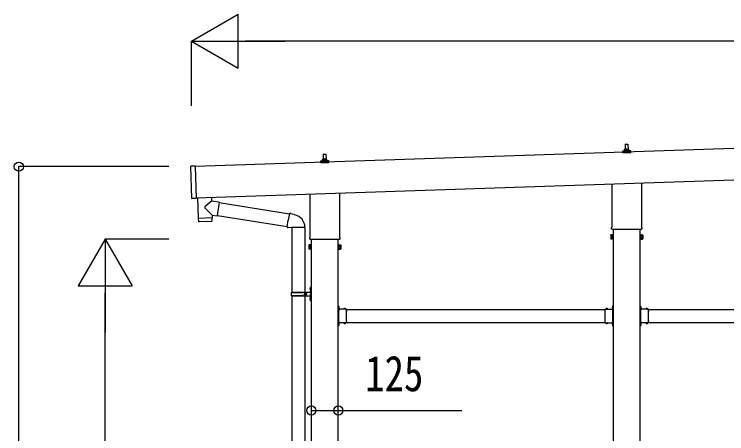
# Model space of a CAD drawing. Units: millimetres, scale not verified. Extents: x -21025 to 21025, y -14850 to 14850.
# Drawn here: x -2968 to 336, y -2618 to -673 of the extents above; entities that cross this region are included whole.
import ezdxf
from ezdxf.enums import TextEntityAlignment as Align

# ---------------------------------------------------------------- set-up
doc = ezdxf.new("R2010")
doc.units = ezdxf.units.MM
doc.header["$LTSCALE"] = 60
for name, color, linetype in [('0-5_YKK_13', 4, 'Continuous'), ('0-6_YKK_A1', 4, 'Continuous'), ('0-7_YKK_D', 6, 'Continuous')]:
    doc.layers.add(name, color=color, linetype=linetype)
doc.styles.add('ＭＳ ゴシック', font='')
doc.styles.get('ＭＳ ゴシック').set_extended_font_data('MS Gothic')

msp = doc.modelspace()

# ---------------------------------------------------------------- linework, layer by layer
at = {"layer": '0-5_YKK_13'}
for p, q in [((-133.9, -1299.07), (-133.17, -1275.55)), ((-132.18, -1274.57), (-123.63, -1274.57)), ((-122.63, -1275.55), (-121.9, -1299.07)), ((-1532.18, -1321.24), (-1523.63, -1321.24)), ((-146.15, -1314.57), (-146.15, -1306.86)), ((-109.65, -1314.57), (-146.15, -1314.57)), ((-145.77, -1306.07), (-110.03, -1306.07)), ((-145.39, -1305.89), (-138.67, -1304.26)), ((-138.28, -1304.07), (-117.52, -1304.07)), ((-137.9, -1303.29), (-137.9, -1299.07)), ((-136.9, -1299.07), (-118.9, -1299.07)), ((-117.9, -1303.29), (-117.9, -1299.07)), ((-110.42, -1305.89), (-117.14, -1304.26)), ((-109.65, -1314.57), (-109.65, -1306.86)), ((-1546.15, -1361.24), (-1546.15, -1353.53)), ((-1545.77, -1352.74), (-1510.03, -1352.74)), ((-1545.39, -1352.55), (-1538.67, -1350.92)), ((-1538.28, -1350.74), (-1517.52, -1350.74)), ((-1537.9, -1349.95), (-1537.9, -1345.74)), ((-1536.9, -1345.74), (-1518.9, -1345.74)), ((-1533.9, -1345.74), (-1533.17, -1322.21)), ((-1522.63, -1322.21), (-1521.9, -1345.74)), ((-1517.9, -1349.95), (-1517.9, -1345.74)), ((-1510.42, -1352.55), (-1517.14, -1350.92)), ((-1509.65, -1361.24), (-1509.65, -1353.53)), ((-2144.11, -1526.7), (-2149.04, -1378.78)), ((-2129.08, -1377.12), (-2148.07, -1377.75)), ((-1509.65, -1361.24), (-1546.15, -1361.24)), ((-196.2, -1658.56), (-196.2, -1459.05)), ((-59.6, -1454.5), (-59.6, -1658.56)), ((-1596.2, -1705.23), (-1596.2, -1505.72)), ((-1459.6, -1501.16), (-1459.6, -1705.23)), ((-2053.62, -1521.1), (-2053.01, -1539.29)), ((-2017.41, -1544.35), (-2026.37, -1607.41)), ((-2017.67, -1546.17), (-1691.77, -1598.06)), ((-2050.86, -1603.93), (-2082.35, -1571.42)), ((-2109.92, -1617.92), (-2109.87, -1618.92)), ((-2054.95, -1616.09), (-2054.94, -1617.09)), ((-2050.86, -1603.93), (-2026.37, -1607.41)), ((-2050.86, -1603.93), (-2050.45, -1615.94)), ((-2026.11, -1605.58), (-1702.19, -1657.16)), ((-1691.45, -1596.24), (-1696.98, -1627.61)), ((-1691.45, -1596.24), (-1690.31, -1594.26)), ((-1690.31, -1594.26), (-1686.74, -1594.89)), ((-1686.74, -1594.89), (-1686.33, -1597.24)), ((-1671.82, -1600.06), (-1670.13, -1601.69)), ((-1670.13, -1601.69), (-1668.01, -1602.14)), ((-2114.39, -1619.07), (-2113.72, -1632.11)), ((-2053.11, -1633.04), (-2110.62, -1634.96)), ((-1702.51, -1658.98), (-1696.98, -1627.61)), ((-1702.51, -1658.98), (-1702.11, -1661.23)), ((-1702.51, -1658.98), (-1697.36, -1659.79)), ((-1702.11, -1661.23), (-1698.55, -1661.86)), ((-1698.55, -1661.86), (-1697.36, -1659.79)), ((-1697.36, -1659.79), (-1682.76, -1662.11)), ((-1682.76, -1662.11), (-1680.55, -1661.12)), ((-1620.25, -1661.52), (-1681.44, -1661.52)), ((-1680.4, -1661.52), (-1680.4, -1961)), ((-1620.4, -1661.52), (-1620.4, -1961)), ((-197.9, -1667.33), (-197.9, -1661.83)), ((-59.96, -1670.83), (-195.84, -1670.83)), ((-57.9, -1661.83), (-57.9, -1667.33)), ((-1597.9, -1714), (-1597.9, -1708.5)), ((-1459.96, -1717.5), (-1595.84, -1717.5)), ((-1457.9, -1708.5), (-1457.9, -1714)), ((-201.9, -1696.83), (-201.14, -1695.52)), ((-201.9, -1696.83), (-201.9, -1713.83)), ((-201.9, -1713.83), (-201.14, -1715.15)), ((-194.9, -1700.43), (-201.14, -1700.43)), ((-194.9, -1710.24), (-201.14, -1710.24)), ((-194.9, -1715.15), (-201.14, -1715.15)), ((-192.4, -1714.53), (-194.9, -1714.53)), ((-63.4, -1714.53), (-60.9, -1714.53)), ((-60.9, -1700.43), (-54.66, -1700.43)), ((-60.9, -1710.24), (-54.66, -1710.24)), ((-60.9, -1715.15), (-54.66, -1715.15)), ((-53.9, -1696.83), (-54.66, -1695.52)), ((-53.9, -1713.83), (-54.66, -1715.15)), ((-53.9, -1696.83), (-53.9, -1713.83)), ((-1601.9, -1743.5), (-1601.14, -1742.19)), ((-1601.9, -1743.5), (-1601.9, -1760.5)), ((-1594.9, -1747.09), (-1601.14, -1747.09)), ((-1460.9, -1747.09), (-1454.66, -1747.09)), ((-1453.9, -1743.5), (-1454.66, -1742.19)), ((-1453.9, -1743.5), (-1453.9, -1760.5)), ((-1601.9, -1760.5), (-1601.14, -1761.81)), ((-1594.9, -1756.91), (-1601.14, -1756.91)), ((-1594.9, -1761.81), (-1601.14, -1761.81)), ((-1592.4, -1761.2), (-1594.9, -1761.2)), ((-1463.4, -1761.2), (-1460.9, -1761.2)), ((-1460.9, -1756.91), (-1454.66, -1756.91)), ((-1460.9, -1761.81), (-1454.66, -1761.81)), ((-1453.9, -1760.5), (-1454.66, -1761.81)), ((-1596.7, -1943.85), (-1594.66, -1944.85)), ((-1595.43, -1941.85), (-1594.8, -1941.85)), ((-1595.43, -1941.85), (-1595.43, -1950.15)), ((-1594.8, -1941.85), (-1594.8, -1950.15)), ((-1594.8, -1941.85), (-1594.4, -1942.25)), ((-1594.66, -1944.85), (-1594.05, -1946)), ((-1594.4, -1938), (-1591.4, -1936.5)), ((-1594.4, -1938), (-1594.4, -1970)), ((-1594.4, -1942.25), (-1594.4, -1949.75)), ((-1591.4, -1936.5), (-1591.4, -1970)), ((-1591.4, -1936.5), (-1590.4, -1936.5)), ((-1590.4, -1936.5), (-1590.4, -1970)), ((-1683.4, -1963), (-1633.07, -1963)), ((-1683.4, -1977), (-1633.07, -1977)), ((-1682.4, -1961), (-1596.4, -1961)), ((-1682.4, -1961), (-1682.4, -1963)), ((-1682.4, -1979), (-1682.4, -1977)), ((-1682.4, -1979), (-1596.4, -1979)), ((-1680.4, -1979), (-1680.4, -2883.5)), ((-1623.4, -1961), (-1623.4, -1965.5)), ((-1623.4, -1965.5), (-1621.4, -1965.5)), ((-1623.4, -1979), (-1623.4, -1974.5)), ((-1623.4, -1974.5), (-1621.4, -1974.5)), ((-1621.4, -1965.5), (-1621.4, -1970)), ((-1621.4, -1974.5), (-1621.4, -1970)), ((-1620.4, -1979), (-1620.4, -2883.5)), ((-1615.4, -1961), (-1615.4, -1970)), ((-1615.4, -1965.5), (-1612.4, -1965.5)), ((-1615.4, -1979), (-1615.4, -1970)), ((-1615.4, -1974.5), (-1612.4, -1974.5)), ((-1612.4, -1965.5), (-1612.4, -1970)), ((-1612.4, -1974.5), (-1612.4, -1970)), ((-1595.43, -1950.15), (-1594.8, -1950.15)), ((-1594.8, -1950.15), (-1594.4, -1949.75)), ((-1594.4, -2002), (-1594.4, -1970)), ((-1591.4, -2003.5), (-1591.4, -1970)), ((-1590.4, -2003.5), (-1590.4, -1970)), ((-1596.7, -1991.85), (-1594.66, -1992.85)), ((-1595.43, -1989.85), (-1594.8, -1989.85)), ((-1595.43, -1989.85), (-1595.43, -1998.15)), ((-1595.43, -1998.15), (-1594.8, -1998.15)), ((-1594.8, -1989.85), (-1594.8, -1998.15)), ((-1594.8, -1989.85), (-1594.4, -1990.25)), ((-1594.8, -1998.15), (-1594.4, -1997.75)), ((-1594.66, -1992.85), (-1594.05, -1994)), ((-1594.4, -1990.25), (-1594.4, -1997.75)), ((-1594.4, -2002), (-1591.4, -2003.5)), ((-1591.4, -2003.5), (-1590.4, -2003.5)), ((-1463.8, -2024.5), (-1465.4, -2024.5)), ((-1465.4, -2029), (-1463.8, -2029)), ((-1463.8, -2030), (-1465.4, -2030)), ((-1459.7, -2032), (-1465.4, -2032)), ((-1463.8, -2034), (-1465.4, -2034)), ((-1465.4, -2035), (-1463.8, -2035)), ((-1463.8, -2041.46), (-1463.8, -2024.5)), ((-1463.8, -2027.97), (-1463.8, -2036.04)), ((-1463.8, -2030.87), (-1461.14, -2029.55)), ((-1463.8, -2033.13), (-1461.14, -2034.45)), ((-1427.4, -2039.9), (-1463.8, -2039.9)), ((-1463.4, -2041.5), (-1460.4, -2041.5)), ((-1463.4, -2050.29), (-1463.4, -2043.5)), ((-1462.94, -2027.27), (-1463.1, -2027.27)), ((-1462.94, -2036.74), (-1463.1, -2036.74)), ((-1440.14, -2039.04), (-1440.14, -2039.2)), ((-1431.37, -2039.9), (-1439.44, -2039.9)), ((-1436.53, -2039.9), (-1437.85, -2037.24)), ((-1434.28, -2039.9), (-1432.95, -2037.24)), ((-1430.67, -2039.04), (-1430.67, -2039.2)), ((-1427.4, -2050.29), (-1427.4, -2039.9)), ((-228.4, -2050.29), (-228.4, -2039.9)), ((-228.4, -2039.9), (-192, -2039.9)), ((-225.14, -2039.04), (-225.14, -2039.2)), ((-224.44, -2039.9), (-216.37, -2039.9)), ((-221.53, -2039.9), (-222.85, -2037.24)), ((-219.28, -2039.9), (-217.95, -2037.24)), ((-215.67, -2039.04), (-215.67, -2039.2)), ((-196.1, -2032), (-190.4, -2032)), ((-192.4, -2041.5), (-195.4, -2041.5)), ((-192, -2030.87), (-194.66, -2029.55)), ((-192, -2033.13), (-194.66, -2034.45)), ((-192.86, -2027.27), (-192.7, -2027.27)), ((-192.86, -2036.74), (-192.7, -2036.74)), ((-192.4, -2050.29), (-192.4, -2043.5)), ((-192, -2024.5), (-190.4, -2024.5)), ((-192, -2041.46), (-192, -2024.5)), ((-192, -2027.97), (-192, -2036.04)), ((-190.4, -2029), (-192, -2029)), ((-192, -2030), (-190.4, -2030)), ((-192, -2034), (-190.4, -2034)), ((-190.4, -2035), (-192, -2035)), ((-63.8, -2024.5), (-65.4, -2024.5)), ((-65.4, -2029), (-63.8, -2029)), ((-63.8, -2030), (-65.4, -2030)), ((-59.7, -2032), (-65.4, -2032)), ((-63.8, -2034), (-65.4, -2034)), ((-65.4, -2035), (-63.8, -2035)), ((-63.8, -2041.46), (-63.8, -2024.5)), ((-63.8, -2027.97), (-63.8, -2036.04)), ((-63.8, -2030.87), (-61.14, -2029.55)), ((-63.8, -2033.13), (-61.14, -2034.45)), ((-27.4, -2039.9), (-63.8, -2039.9)), ((-63.4, -2041.5), (-60.4, -2041.5)), ((-63.4, -2050.29), (-63.4, -2043.5)), ((-62.94, -2027.27), (-63.1, -2027.27)), ((-62.94, -2036.74), (-63.1, -2036.74)), ((-40.14, -2039.04), (-40.14, -2039.2)), ((-31.37, -2039.9), (-39.44, -2039.9)), ((-36.53, -2039.9), (-37.85, -2037.24)), ((-34.28, -2039.9), (-32.95, -2037.24)), ((-30.67, -2039.04), (-30.67, -2039.2)), ((-27.4, -2050.29), (-27.4, -2039.9)), ((-1463.4, -2092.29), (-1463.4, -2051.71)), ((-1427.4, -2092.29), (-1427.4, -2051.71)), ((-228.4, -2092.29), (-228.4, -2051.71)), ((-192.4, -2092.29), (-192.4, -2051.71)), ((-63.4, -2092.29), (-63.4, -2051.71)), ((-27.4, -2092.29), (-27.4, -2051.71)), ((-1463.8, -2110), (-1465.4, -2110)), ((-1463.8, -2114), (-1465.4, -2114)), ((-1463.8, -2119.5), (-1463.8, -2102.54)), ((-1427.4, -2104.1), (-1463.8, -2104.1)), ((-1463.8, -2107.97), (-1463.8, -2116.04)), ((-1463.8, -2110.87), (-1461.14, -2109.55)), ((-1463.8, -2113.13), (-1461.14, -2114.45)), ((-1463.4, -2100.5), (-1463.4, -2093.71)), ((-1460.4, -2102.5), (-1463.4, -2102.5)), ((-1462.94, -2107.27), (-1463.1, -2107.27)), ((-1440.14, -2104.96), (-1440.14, -2104.8)), ((-1431.37, -2104.1), (-1439.44, -2104.1)), ((-1436.53, -2104.1), (-1437.85, -2106.76)), ((-1434.28, -2104.1), (-1432.95, -2106.76)), ((-1430.67, -2104.96), (-1430.67, -2104.8)), ((-1427.4, -2104.1), (-1427.4, -2093.71)), ((-228.4, -2104.1), (-228.4, -2093.71)), ((-228.4, -2104.1), (-192, -2104.1)), ((-225.14, -2104.96), (-225.14, -2104.8)), ((-224.44, -2104.1), (-216.37, -2104.1)), ((-221.53, -2104.1), (-222.85, -2106.76)), ((-219.28, -2104.1), (-217.95, -2106.76)), ((-215.67, -2104.96), (-215.67, -2104.8)), ((-195.4, -2102.5), (-192.4, -2102.5)), ((-192, -2110.87), (-194.66, -2109.55)), ((-192, -2113.13), (-194.66, -2114.45)), ((-192.86, -2107.27), (-192.7, -2107.27)), ((-192.4, -2100.5), (-192.4, -2093.71)), ((-192, -2119.5), (-192, -2102.54)), ((-192, -2107.97), (-192, -2116.04)), ((-192, -2110), (-190.4, -2110)), ((-192, -2114), (-190.4, -2114)), ((-63.8, -2110), (-65.4, -2110)), ((-63.8, -2114), (-65.4, -2114)), ((-63.8, -2119.5), (-63.8, -2102.54)), ((-27.4, -2104.1), (-63.8, -2104.1)), ((-63.8, -2107.97), (-63.8, -2116.04)), ((-63.8, -2110.87), (-61.14, -2109.55)), ((-63.8, -2113.13), (-61.14, -2114.45)), ((-63.4, -2100.5), (-63.4, -2093.71)), ((-60.4, -2102.5), (-63.4, -2102.5)), ((-62.94, -2107.27), (-63.1, -2107.27)), ((-40.14, -2104.96), (-40.14, -2104.8)), ((-31.37, -2104.1), (-39.44, -2104.1)), ((-36.53, -2104.1), (-37.85, -2106.76)), ((-34.28, -2104.1), (-32.95, -2106.76)), ((-30.67, -2104.96), (-30.67, -2104.8)), ((-27.4, -2104.1), (-27.4, -2093.71)), ((-1463.8, -2119.5), (-1465.4, -2119.5)), ((-1462.94, -2116.74), (-1463.1, -2116.74)), ((-192.86, -2116.74), (-192.7, -2116.74)), ((-192, -2119.5), (-190.4, -2119.5)), ((-63.8, -2119.5), (-65.4, -2119.5)), ((-62.94, -2116.74), (-63.1, -2116.74))]:
    msp.add_line(p, q, dxfattribs=at)
for points in [[(-2129.08, -1377.12), (-2124.09, -1527.04), (-2143.07, -1527.67)], [(-2117.58, -1523.23), (-2114.42, -1618.07), (-2050.45, -1615.94)], [(-2053.01, -1539.29), (-2055.1, -1541.05), (-2082.32, -1564.09)], [(-2017.41, -1544.35), (-2043.32, -1540.66), (-2053.01, -1539.29)], [(-2050.21, -1629.99), (-2050.42, -1616.94), (-2114.39, -1619.07)], [(-1691.45, -1596.24), (-1686.33, -1597.24), (-1671.82, -1600.06)], [(-194.9, -1715.15), (-194.9, -1695.52), (-201.14, -1695.52)], [(-194.9, -1714.53), (-194.9, -1696.13), (-192.4, -1696.13)], [(-60.9, -1714.53), (-60.9, -1696.13), (-63.4, -1696.13)], [(-60.9, -1715.15), (-60.9, -1695.52), (-54.66, -1695.52)], [(-1594.9, -1761.81), (-1594.9, -1742.19), (-1601.14, -1742.19)], [(-1594.9, -1761.2), (-1594.9, -1742.8), (-1592.4, -1742.8)], [(-1460.9, -1761.2), (-1460.9, -1742.8), (-1463.4, -1742.8)], [(-1460.9, -1761.81), (-1460.9, -1742.19), (-1454.66, -1742.19)], [(-1596.7, -1948.15), (-1594.66, -1947.15), (-1594.05, -1946)], [(-1596.7, -1996.15), (-1594.66, -1995.15), (-1594.05, -1994)], [(-1465.4, -2039.5), (-1465.4, -2033.5), (-1465.4, -2030.5), (-1465.4, -2024.5)], [(-1463.4, -2043.5), (-1460.4, -2043.5), (-1460.4, -2039.9)], [(-192.4, -2043.5), (-195.4, -2043.5), (-195.4, -2039.9)], [(-190.4, -2039.5), (-190.4, -2033.5), (-190.4, -2030.5), (-190.4, -2024.5)], [(-65.4, -2039.5), (-65.4, -2033.5), (-65.4, -2030.5), (-65.4, -2024.5)], [(-63.4, -2043.5), (-60.4, -2043.5), (-60.4, -2039.9)], [(-1465.4, -2119.5), (-1465.4, -2113.5), (-1465.4, -2110.5), (-1465.4, -2104.5)], [(-1463.4, -2100.5), (-1460.4, -2100.5), (-1460.4, -2104.1)], [(-192.4, -2100.5), (-195.4, -2100.5), (-195.4, -2104.1)], [(-190.4, -2119.5), (-190.4, -2113.5), (-190.4, -2110.5), (-190.4, -2104.5)], [(-65.4, -2119.5), (-65.4, -2113.5), (-65.4, -2110.5), (-65.4, -2104.5)], [(-63.4, -2100.5), (-60.4, -2100.5), (-60.4, -2104.1)]]:
    msp.add_lwpolyline(points, dxfattribs=at)
for points in [[(-192.4, -1715.83), (-192.4, -1694.83), (-190.4, -1694.83), (-190.4, -1715.83)], [(-63.4, -1715.83), (-63.4, -1694.83), (-65.4, -1694.83), (-65.4, -1715.83)], [(-1592.4, -1762.5), (-1592.4, -1741.5), (-1590.4, -1741.5), (-1590.4, -1762.5)], [(-1463.4, -1762.5), (-1463.4, -1741.5), (-1465.4, -1741.5), (-1465.4, -1762.5)]]:
    msp.add_lwpolyline(points, close=True, dxfattribs=at)
for centre, radius, start, end in [((-132.18, -1275.57), 1, 90, 178.60509), ((-123.63, -1275.57), 1, 1.39491, 90), ((-1532.18, -1322.24), 1, 90, 178.60509), ((-1523.63, -1322.24), 1, 1.39491, 90), ((-145.15, -1306.86), 1, 103.62699, 180), ((-138.9, -1303.29), 1, 283.62699, 0), ((-133.82, -1299.71), 4.13, 90, 171.17633), ((-136.9, -1300.07), 1, 90, 180), ((-124.57, -1299.07), 4.83, 133.60282, 180), ((-131.23, -1299.07), 4.83, 0, 46.39718), ((-121.99, -1299.71), 4.13, 8.82367, 90), ((-118.9, -1300.07), 1, 0, 90), ((-116.9, -1303.29), 1, 180, 256.37301), ((-110.65, -1306.86), 1, 0, 76.37301), ((-1545.15, -1353.53), 1, 103.62699, 180), ((-1538.9, -1349.95), 1, 283.62699, 0), ((-1533.82, -1346.37), 4.13, 90, 171.17633), ((-1536.9, -1346.74), 1, 90, 180), ((-1524.57, -1345.74), 4.83, 133.60282, 180), ((-1531.23, -1345.74), 4.83, 0, 46.39718), ((-1521.99, -1346.37), 4.13, 8.82367, 90), ((-1518.9, -1346.74), 1, 0, 90), ((-1516.9, -1349.95), 1, 180, 256.37301), ((-1510.65, -1353.53), 1, 0, 76.37301), ((-2148.04, -1378.75), 1, 91.90915, 181.90915), ((-2143.11, -1526.67), 1, 181.90915, 271.90915), ((-2078.93, -1567.77), 5, 132.56466, 226.88314), ((-1680.55, -1661.12), 60.3, 359.62495, 78), ((-2110.73, -1631.96), 3, 182.90915, 271.95747), ((-2053.21, -1630.04), 3, 271.90915, 0.90915), ((-193.9, -1661.83), 4, 125.09963, 180), ((-193.9, -1667.33), 4, 180, 194.47751), ((-193.9, -1667.33), 4, 194.47751, 241.04498), ((-61.9, -1667.33), 4, 298.95502, 345.52249), ((-61.9, -1661.83), 4, 0, 54.90037), ((-61.9, -1667.33), 4, 345.52249, 0), ((-1593.9, -1708.5), 4, 125.09963, 180), ((-1593.9, -1714), 4, 180, 194.47751), ((-1593.9, -1714), 4, 194.47751, 241.04498), ((-1461.9, -1714), 4, 298.95502, 345.52249), ((-1461.9, -1708.5), 4, 0, 54.90037), ((-1461.9, -1714), 4, 345.52249, 0), ((-197.56, -1697.97), 4.34, 145.61575, 214.38425), ((-197.56, -1712.69), 4.34, 145.61575, 214.38425), ((-185.66, -1705.33), 16.24, 162.41205, 197.58795), ((-58.25, -1697.97), 4.34, 325.61575, 34.38425), ((-70.14, -1705.33), 16.24, 342.41205, 17.58795), ((-58.25, -1712.69), 4.34, 325.61575, 34.38425), ((-1597.56, -1744.64), 4.34, 145.61575, 214.38425), ((-1585.66, -1752), 16.24, 162.41205, 197.58795), ((-1458.25, -1744.64), 4.34, 325.61575, 34.38425), ((-1470.14, -1752), 16.24, 342.41205, 17.58795), ((-1597.56, -1759.36), 4.34, 145.61575, 214.38425), ((-1458.25, -1759.36), 4.34, 325.61575, 34.38425), ((-1591.1, -1946), 6, 136.21765, 223.78235), ((-1634.65, -1970), 49.25, 171.82876, 180.00002), ((-1634.65, -1970), 49.25, 180.00002, 188.17127), ((-1633.07, -1961), 2, 270, 359.99998), ((-1633.07, -1979), 2, 0.00005, 90.00004), ((-1596.4, -1959), 2, 270, 359.99998), ((-1596.4, -1981), 2, 0.00005, 90.00004), ((-1591.1, -1994), 6, 136.21765, 223.78235), ((-1463.4, -2039.5), 2, 180, 270), ((-1463.1, -2027.97), 0.7, 90, 180), ((-1463.1, -2036.04), 0.7, 180, 270), ((-1462.94, -2028.13), 0.862, 39.12355, 90), ((-1462.94, -2035.87), 0.862, 270, 320.87645), ((-1467.7, -2032), 7, 0, 39.12355), ((-1467.7, -2032), 7, 320.87645, 0), ((-1439.44, -2039.2), 0.7, 180, 270), ((-1439.27, -2039.04), 0.862, 129.12355, 180), ((-1435.4, -2043.8), 7, 90, 129.12355), ((-1435.4, -2043.8), 7, 50.87645, 90), ((-1431.37, -2039.2), 0.7, 270, 0), ((-1431.53, -2039.04), 0.862, 0, 50.87645), ((-224.44, -2039.2), 0.7, 180, 270), ((-224.27, -2039.04), 0.862, 129.12355, 180), ((-220.4, -2043.8), 7, 90, 129.12355), ((-220.4, -2043.8), 7, 50.87645, 90), ((-216.37, -2039.2), 0.7, 270, 0), ((-216.53, -2039.04), 0.862, 0, 50.87645), ((-188.1, -2032), 7, 140.87645, 180), ((-188.1, -2032), 7, 180, 219.12355), ((-192.86, -2028.13), 0.862, 90, 140.87645), ((-192.86, -2035.87), 0.862, 219.12355, 270), ((-192.7, -2027.97), 0.7, 0, 90), ((-192.7, -2036.04), 0.7, 270, 0), ((-192.4, -2039.5), 2, 270, 0), ((-63.4, -2039.5), 2, 180, 270), ((-63.1, -2027.97), 0.7, 90, 180), ((-63.1, -2036.04), 0.7, 180, 270), ((-62.94, -2028.13), 0.862, 39.12355, 90), ((-62.94, -2035.87), 0.862, 270, 320.87645), ((-67.7, -2032), 7, 0, 39.12355), ((-67.7, -2032), 7, 320.87645, 0), ((-39.44, -2039.2), 0.7, 180, 270), ((-39.27, -2039.04), 0.862, 129.12355, 180), ((-35.4, -2043.8), 7, 90, 129.12355), ((-35.4, -2043.8), 7, 50.87645, 90), ((-31.37, -2039.2), 0.7, 270, 0), ((-31.53, -2039.04), 0.862, 0, 50.87645), ((-1464.1, -2051), 1, 314.427, 45.573), ((-1426.7, -2051), 1, 134.427, 225.573), ((-229.1, -2051), 1, 314.427, 45.573), ((-191.7, -2051), 1, 134.427, 225.573), ((-64.1, -2051), 1, 314.427, 45.573), ((-26.7, -2051), 1, 134.427, 225.573), ((-1463.4, -2104.5), 2, 90, 180), ((-1463.1, -2107.97), 0.7, 90, 180), ((-1464.1, -2093), 1, 314.427, 45.573), ((-1462.94, -2108.13), 0.862, 39.12355, 90), ((-1467.7, -2112), 7, 0, 39.12355), ((-1467.7, -2112), 7, 320.87645, 0), ((-1439.44, -2104.8), 0.7, 90, 180), ((-1439.27, -2104.96), 0.862, 180, 230.87645), ((-1435.4, -2100.2), 7, 230.87645, 270), ((-1435.4, -2100.2), 7, 270, 309.12355), ((-1431.37, -2104.8), 0.7, 0, 90), ((-1431.53, -2104.96), 0.862, 309.12355, 0), ((-1426.7, -2093), 1, 134.427, 225.573), ((-229.1, -2093), 1, 314.427, 45.573), ((-224.44, -2104.8), 0.7, 90, 180), ((-224.27, -2104.96), 0.862, 180, 230.87645), ((-220.4, -2100.2), 7, 230.87645, 270), ((-220.4, -2100.2), 7, 270, 309.12355), ((-216.37, -2104.8), 0.7, 0, 90), ((-216.53, -2104.96), 0.862, 309.12355, 0), ((-188.1, -2112), 7, 140.87645, 180), ((-188.1, -2112), 7, 180, 219.12355), ((-192.86, -2108.13), 0.862, 90, 140.87645), ((-191.7, -2093), 1, 134.427, 225.573), ((-192.7, -2107.97), 0.7, 0, 90), ((-192.4, -2104.5), 2, 0, 90), ((-63.4, -2104.5), 2, 90, 180), ((-63.1, -2107.97), 0.7, 90, 180), ((-64.1, -2093), 1, 314.427, 45.573), ((-62.94, -2108.13), 0.862, 39.12355, 90), ((-67.7, -2112), 7, 0, 39.12355), ((-67.7, -2112), 7, 320.87645, 0), ((-39.44, -2104.8), 0.7, 90, 180), ((-39.27, -2104.96), 0.862, 180, 230.87645), ((-35.4, -2100.2), 7, 230.87645, 270), ((-35.4, -2100.2), 7, 270, 309.12355), ((-31.37, -2104.8), 0.7, 0, 90), ((-31.53, -2104.96), 0.862, 309.12355, 0), ((-26.7, -2093), 1, 134.427, 225.573), ((-1463.1, -2116.04), 0.7, 180, 270), ((-1462.94, -2115.87), 0.862, 270, 320.87645), ((-192.86, -2115.87), 0.862, 219.12355, 270), ((-192.7, -2116.04), 0.7, 270, 0), ((-63.1, -2116.04), 0.7, 180, 270), ((-62.94, -2115.87), 0.862, 270, 320.87645)]:
    msp.add_arc(centre, radius, start, end, dxfattribs=at)
at = {"layer": '0-6_YKK_A1'}
for p, q in [((3262.97, -1198.69), (-2129.1, -1378.4)), ((-2124.26, -1523.32), (3267.8, -1343.58)), ((-190.4, -1670.83), (-190.4, -4515)), ((-65.4, -4515), (-65.4, -1670.83)), ((-1590.4, -1717.5), (-1590.4, -4515)), ((-1465.4, -4515), (-1465.4, -1717.5)), ((-1427.4, -2042), (-228.4, -2042)), ((-27.4, -2042), (1171.6, -2042)), ((-1460.4, -2102), (-1464.9, -2102)), ((-1427.4, -2102), (-228.4, -2102)), ((-195.4, -2102), (-190.9, -2102)), ((-60.4, -2102), (-64.9, -2102)), ((-27.4, -2102), (1171.6, -2102))]:
    msp.add_line(p, q, dxfattribs=at)
for points in [[(-1460.4, -2042), (-1464.9, -2042), (-1464.9, -2102)], [(-195.4, -2042), (-190.9, -2042), (-190.9, -2102)], [(-60.4, -2042), (-64.9, -2042), (-64.9, -2102)]]:
    msp.add_lwpolyline(points, dxfattribs=at)
at = {"layer": '0-7_YKK_D'}
for p, q in [((-2146.51, -797.55), (-1930, -672.55)), ((-1930, -922.55), (-1930, -672.55)), ((-2146.51, -1097.55), (-2146.51, -796.55)), ((-2146.51, -797.55), (-1930, -922.55)), ((-2146.51, -797.55), (-1713.49, -797.55)), ((3035.28, -797.55), (-1896.51, -797.55)), ((-2250.54, -1379.05), (-2947.51, -1379.05)), ((-2946.51, -4015), (-2946.51, -1379.05)), ((-2546.51, -1715), (-2671.51, -1931.51)), ((-2250.54, -1715), (-2547.51, -1715)), ((-2546.51, -1715), (-2421.51, -1931.51)), ((-2546.51, -1715), (-2546.51, -2148.01)), ((-2671.51, -1931.51), (-2421.51, -1931.51)), ((-2546.51, -3765), (-2546.51, -1965))]:
    msp.add_line(p, q, dxfattribs=at)
msp.add_lwpolyline([(-1590.4, -2510.22), (-1465.4, -2510.22), (-892.4, -2510.22)], dxfattribs=at)
for centre in [(-2946.51, -1379.05), (-1590.4, -2510.22), (-1465.4, -2510.22)]:
    msp.add_circle(centre, 21.25, dxfattribs=at)

# ---------------------------------------------------------------- texts
at = {"layer": '0-7_YKK_D', "style": 'ＭＳ ゴシック', "width": 0.8}
msp.add_text('125', height=165, dxfattribs=at).set_placement((-1340.4, -2470.22), align=Align.BOTTOM_LEFT)

doc.saveas('drawing.dxf')
